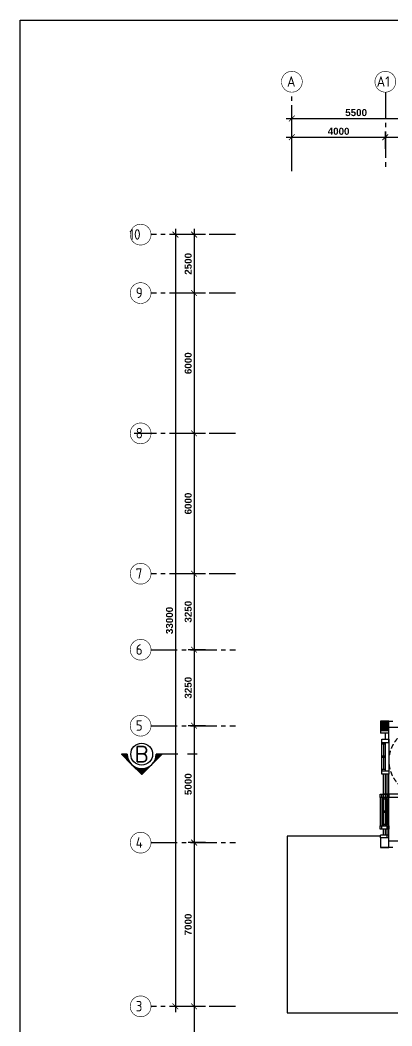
# Model space of a CAD drawing. Header units: inches. Extents: x -86408137 to 595769, y 1041006 to 3160331.
# Drawn here: x 266511 to 282417, y 1062873 to 1105880 of the extents above; entities that cross this region are included whole.
import ezdxf

# ---------------------------------------------------------------- set-up
doc = ezdxf.new("R2010")
doc.units = ezdxf.units.IN
doc.header["$MEASUREMENT"] = 0
doc.linetypes.add('CENTER2', pattern=[1.125, 0.75, -0.125, 0.125, -0.125])
doc.linetypes.add('HIDDEN', pattern=[0.375, 0.25, -0.125])
doc.layers.add('COLUMN', color=8, linetype='Continuous', lineweight=30)
doc.layers.add('t3', color=8, linetype='Continuous', lineweight=25)
for name, color, linetype in [('DIM', 4, 'Continuous'), ('GRID', 8, 'CENTER2'), ('GRID-TEXT', 8, 'Continuous'), ('LW', 2, 'Continuous'), ('ROOF', 2, 'Continuous'), ('stair', 8, 'Continuous'), ('t.block', 4, 'Continuous'), ('WALL', 1, 'Continuous'), ('WIN', 9, 'Continuous')]:
    doc.layers.add(name, color=color, linetype=linetype)
doc.styles.add('ROMANS', font='ROMANS', dxfattribs={"width": 0.7})
doc.styles.add('STYLE1', font='ISOCP.SHX')
doc.styles.add('style2', font='sanssb__.ttf', dxfattribs={"height": 1200})
pattern_1 = [(45, (-2389.176, 605710.563), (8.71155554, -8.71155554), [])]

# ---------------------------------------------------------------- blocks, each defined once
blk = doc.blocks.new('_ARCHTICK')
at = {"color": 0, "linetype": 'ByBlock', "const_width": 0.15}
blk.add_lwpolyline([(-0.5, -0.5), (0.5, 0.5)], dxfattribs=at)
blk = doc.blocks.new('WW')
at = {"layer": 'WALL'}
for points in [[(-2476669, -906963), (-2476669, -907113), (-2476969, -907113), (-2476969, -906963)], [(-2476669, -908313), (-2476669, -908463), (-2476969, -908463), (-2476969, -908313)]]:
    blk.add_lwpolyline(points, close=True, dxfattribs=at)
at = {"layer": 'WIN', "color": 2}
blk.add_line((-2476969, -907113), (-2476969, -908313), dxfattribs=at)
at = {"layer": 'WIN'}
for p, q in [((-2476819, -908313), (-2476819, -907113)), ((-2476744, -907163), (-2476744, -907688)), ((-2476669, -908313), (-2476669, -907113)), ((-2476744, -907738), (-2476744, -908263))]:
    blk.add_line(p, q, dxfattribs=at)
for points in [[(-2476819, -907113), (-2476819, -907163), (-2476669, -907163), (-2476669, -907113)], [(-2476819, -907688), (-2476819, -907738), (-2476669, -907738), (-2476669, -907688)], [(-2476819, -908263), (-2476819, -908313), (-2476669, -908313), (-2476669, -908263)]]:
    blk.add_lwpolyline(points, close=True, dxfattribs=at)
blk = doc.blocks.new('GF')
at = {"layer": 'WALL'}
for points in [[(-2478464, -901233), (-2478464, -901383), (-2478764, -901383), (-2478764, -901233)], [(-2478464, -902583), (-2478464, -902733), (-2478764, -902733), (-2478764, -902583)]]:
    blk.add_lwpolyline(points, close=True, dxfattribs=at)
at = {"layer": 'WIN'}
for p, q in [((-2478764, -902583), (-2478764, -901383)), ((-2478614, -902583), (-2478614, -901383)), ((-2478689, -901433), (-2478689, -901958)), ((-2478689, -902008), (-2478689, -902533))]:
    blk.add_line(p, q, dxfattribs=at)
at = {"layer": 'WIN', "color": 2}
blk.add_line((-2478464, -901383), (-2478464, -902583), dxfattribs=at)
at = {"layer": 'WIN'}
for points in [[(-2478764, -901383), (-2478764, -901433), (-2478614, -901433), (-2478614, -901383)], [(-2478764, -901958), (-2478764, -902008), (-2478614, -902008), (-2478614, -901958)], [(-2478764, -902533), (-2478764, -902583), (-2478614, -902583), (-2478614, -902533)]]:
    blk.add_lwpolyline(points, close=True, dxfattribs=at)

msp = doc.modelspace()

# ---------------------------------------------------------------- hatches: boundary and pattern name
at = {"layer": 'COLUMN'}
msp.add_hatch(color=256, dxfattribs=at).paths.add_polyline_path([(282287, 1075508), (282287, 1075908), (281937, 1075908), (281937, 1075508)])
at = {"layer": 'LW'}
h = msp.add_hatch(dxfattribs=at)
h.set_pattern_fill('U', color=256, scale=12.32, angle=-45, style=0, pattern_type=0)
h.set_pattern_definition(pattern_1)
edge = h.paths.add_edge_path()
edge.add_arc((271714, 1074490), 616, 540, 585)
edge.add_line((271279, 1074055), (270843, 1074490))
edge.add_line((270843, 1074490), (271098, 1074490))
h = msp.add_hatch(dxfattribs=at)
h.set_pattern_fill('U', color=256, scale=12.32, angle=-45, style=0, pattern_type=0)
h.set_pattern_definition(pattern_1)
edge = h.paths.add_edge_path()
edge.add_line((272586, 1074490), (272150, 1074055))
edge.add_arc((271714, 1074490), 616, 675, 720)
edge.add_line((272330, 1074490), (272586, 1074490))
h = msp.add_hatch(dxfattribs=at)
h.set_pattern_fill('U', color=256, scale=12.32, angle=-45, style=0, pattern_type=0)
h.set_pattern_definition(pattern_1)
edge = h.paths.add_edge_path()
edge.add_line((272150, 1074055), (271714, 1073619))
edge.add_line((271714, 1073619), (271279, 1074055))
edge.add_arc((271714, 1074490), 616, 585, 630)
edge.add_arc((271714, 1074490), 616, 630, 675)

# ---------------------------------------------------------------- linework, layer by layer
for p, q in [((271098, 1074490), (270843, 1074490)), ((271714, 1073619), (270843, 1074490)), ((271714, 1073619), (272586, 1074490))]:
    msp.add_line(p, q)
at = {"layer": 'COLUMN'}
for points in [[(282287, 1075508), (282287, 1075908), (281937, 1075908), (281937, 1075508)], [(282287, 1075508), (282287, 1075908), (281937, 1075908), (281937, 1075508)], [(282287, 1070508), (282287, 1070908), (281937, 1070908), (281937, 1070508)]]:
    msp.add_lwpolyline(points, close=True, dxfattribs=at)
at = {"layer": 'DIM'}
for p, q in [((278137, 1101180), (278137, 1101924)), ((277887, 1101674), (283887, 1101674)), ((278137, 1100380), (278137, 1101124)), ((282137, 1100380), (282137, 1101124)), ((282137, 1100380), (282137, 1101124)), ((277887, 1100874), (282387, 1100874)), ((281887, 1100874), (283887, 1100874)), ((273647, 1096708), (272903, 1096708)), ((273153, 1096958), (273153, 1063458)), ((274447, 1096708), (273703, 1096708)), ((273953, 1096958), (273953, 1093958)), ((274447, 1094208), (273703, 1094208)), ((274447, 1094208), (273703, 1094208)), ((273953, 1094458), (273953, 1087958)), ((274447, 1088208), (273703, 1088208)), ((274447, 1088208), (273703, 1088208)), ((273953, 1088458), (273953, 1081958)), ((274447, 1082208), (273703, 1082208)), ((274447, 1082208), (273703, 1082208)), ((273953, 1082458), (273953, 1078708)), ((273953, 1079208), (273953, 1075458)), ((274447, 1078958), (273703, 1078958)), ((274447, 1078958), (273703, 1078958)), ((274447, 1075708), (273703, 1075708)), ((274447, 1075708), (273703, 1075708)), ((273953, 1075958), (273953, 1070458)), ((273953, 1070958), (273953, 1063458)), ((274447, 1070708), (273703, 1070708)), ((274447, 1070708), (273703, 1070708)), ((273647, 1063708), (272903, 1063708)), ((274447, 1063708), (273703, 1063708)), ((274447, 1063708), (273703, 1063708)), ((273953, 1063958), (273953, 1059733))]:
    msp.add_line(p, q, dxfattribs=at)
at = {"layer": 'GRID', "ltscale": 1500}
for p, q in [((278137, 1099428), (278137, 1102799)), ((282137, 1102799), (282137, 1099428)), ((275721, 1096708), (272112, 1096708)), ((275721, 1094208), (272112, 1094208)), ((275721, 1088208), (271398, 1088208)), ((275721, 1082208), (272112, 1082208)), ((272112, 1078958), (275721, 1078958)), ((272112, 1075708), (275721, 1075708)), ((272112, 1070708), (275721, 1070708)), ((275721, 1063708), (272112, 1063708))]:
    msp.add_line(p, q, dxfattribs=at)
at = {"layer": 'GRID-TEXT', "const_width": 24.7}
for points in [[(278583, 1103245, 1), (277692, 1103245, 0.414214), (278137, 1102799, 0.414214), (278583, 1103245, 1)], [(282583, 1103245, 1), (281692, 1103245, 0.414214), (282137, 1102799, 0.414214), (282583, 1103245, 1)], [(272112, 1096708, 1), (271221, 1096708, 0.414214), (271667, 1096263, 0.414214), (272112, 1096708, 1)], [(272112, 1094208, 1), (271221, 1094208, 0.414214), (271667, 1093763, 0.414214), (272112, 1094208, 1)], [(272112, 1088208, 1), (271221, 1088208, 0.414214), (271667, 1087763, 0.414214), (272112, 1088208, 1)], [(272112, 1082208, 1), (271221, 1082208, 0.414214), (271667, 1081763, 0.414214), (272112, 1082208, 1)], [(272112, 1078958, 1), (271221, 1078958, 0.414214), (271667, 1078513, 0.414214), (272112, 1078958, 1)], [(272112, 1075708, 1), (271221, 1075708, 0.414214), (271667, 1075263, 0.414214), (272112, 1075708, 1)], [(272112, 1070708, 1), (271221, 1070708, 0.414214), (271667, 1070263, 0.414214), (272112, 1070708, 1)], [(272112, 1063708, 1), (271221, 1063708, 0.414214), (271667, 1063263, 0.414214), (272112, 1063708, 1)]]:
    msp.add_lwpolyline(points, format="xyb", dxfattribs=at)
at = {"layer": 'LW'}
for p, q in [((273265, 1074490), (272330, 1074490)), ((274087, 1074490), (273676, 1074490))]:
    msp.add_line(p, q, dxfattribs=at)
for points in [[(271098, 1074490, 0.198912), (271279, 1074055), (270843, 1074490)], [(272586, 1074490), (272150, 1074055, 0.198912), (272330, 1074490)], [(272150, 1074055), (271714, 1073619), (271279, 1074055, 0.198912), (271714, 1073874, 0.198912)]]:
    msp.add_lwpolyline(points, format="xyb", close=True, dxfattribs=at)
msp.add_circle((271714, 1074490), 468, dxfattribs=at)
at = {"layer": 'ROOF', "linetype": 'Continuous', "ltscale": 2000}
msp.add_lwpolyline([(281937, 1070983), (277937, 1070983), (277937, 1063433), (285037, 1063433)], dxfattribs=at)
at = {"layer": 'stair', "linetype": 'HIDDEN', "ltscale": 800}
msp.add_arc((283712, 1074208), 1425, 90, 270, dxfattribs=at)
at = {"layer": 't.block', "color": 7, "ltscale": 0.5}
msp.add_lwpolyline([(361366, 1041018), (266511, 1041018), (266511, 1105880), (361366, 1105880)], close=True, dxfattribs=at)
at = {"layer": 'WALL'}
for p, q in [((281937, 1075908), (282462, 1075908)), ((281937, 1075908), (282462, 1075908)), ((289712, 1075633), (282062, 1075633)), ((289712, 1075633), (282287, 1075633)), ((281937, 1075508), (281937, 1075383)), ((282287, 1075383), (281937, 1075383)), ((282137, 1075133), (282137, 1075383)), ((282287, 1074983), (282287, 1075508)), ((282062, 1072633), (282062, 1073633)), ((282137, 1072633), (282137, 1073633)), ((282212, 1072633), (282212, 1073633)), ((282287, 1072633), (282287, 1073633)), ((286832, 1072783), (282062, 1072783)), ((286832, 1072783), (282062, 1072783)), ((286832, 1072633), (282062, 1072633)), ((286832, 1072633), (282062, 1072633)), ((286832, 1072633), (282062, 1072633)), ((282212, 1070908), (282212, 1071433)), ((282287, 1070908), (282287, 1071433)), ((281937, 1070908), (281937, 1071033)), ((282212, 1071033), (281937, 1071033)), ((282287, 1071033), (281937, 1071033)), ((281937, 1070908), (281937, 1071033)), ((282062, 1071033), (282062, 1071283)), ((282137, 1071033), (282137, 1071283)), ((282462, 1070508), (281937, 1070508)), ((282287, 1070783), (289712, 1070783))]:
    msp.add_line(p, q, dxfattribs=at)

# ---------------------------------------------------------------- block references
at = {"layer": 'DIM', "xscale": 250, "yscale": 250, "zscale": 250}
for p, rotation in [((278137, 1101674), 180), ((278137, 1100874), 180), ((282137, 1100874), 180), ((273153, 1096708), 90), ((273953, 1096708), 90), ((273953, 1094208), 90), ((273953, 1094208), 270), ((273953, 1088208), 270), ((273953, 1088208), 90), ((273953, 1082208), 270), ((273953, 1082208), 90), ((273953, 1078958), 270), ((273953, 1078958), 90), ((273953, 1075708), 270), ((273953, 1075708), 90), ((273953, 1070708), 90), ((273953, 1070708), 270), ((273153, 1063708), 270), ((273953, 1063708), 270), ((273953, 1063708), 90)]:
    msp.add_blockref('_ARCHTICK', p, dxfattribs=dict(at, rotation=rotation))
msp.add_blockref('_ARCHTICK', (282137, 1100874), dxfattribs=at)
at = {"layer": 'WIN'}
for name, p in [('GF', (2760752, 1976366)), ('WW', (2758881, 1979746)), ('WW', (2758956, 1979746))]:
    msp.add_blockref(name, p, dxfattribs=at)

# ---------------------------------------------------------------- texts
at = {"layer": 'DIM', "char_height": 300, "attachment_point": 5, "style": 'style2'}
for s, insert in [('\\A1;5500', (280887, 1101924)), ('\\A1;4000', (280137, 1101124))]:
    msp.add_mtext(s, dxfattribs=dict(at, insert=insert))
at = {"layer": 'DIM', "char_height": 300, "attachment_point": 5, "rotation": 90, "style": 'style2'}
for s, insert in [('\\A1;2500', (273703, 1095458)), ('\\A1;6000', (273703, 1091208)), ('\\A1;6000', (273703, 1085208)), ('\\A1;33000', (272903, 1080208)), ('\\A1;3250', (273703, 1080583)), ('\\A1;3250', (273703, 1077333)), ('\\A1;5000', (273703, 1073208)), ('\\A1;7000', (273703, 1067208))]:
    msp.add_mtext(s, dxfattribs=dict(at, insert=insert))
at = {"layer": 'GRID-TEXT', "style": 'STYLE1'}
for s, p in [('A', (277929, 1103029)), ('A1', (281767, 1103029)), ('10', (271185, 1096492)), ('9', (271458, 1093992)), ('8', (271458, 1087992)), ('7', (271458, 1081992)), ('6', (271458, 1078742)), ('5', (271458, 1075492)), ('4', (271458, 1070492)), ('3', (271458, 1063492))]:
    msp.add_text(s, height=450, dxfattribs=at).set_placement(p)
at = {"layer": 't3', "ltscale": 3, "style": 'ROMANS'}
msp.add_text('B', height=660, dxfattribs=at).set_placement((271412, 1074158))

doc.saveas('drawing.dxf')
